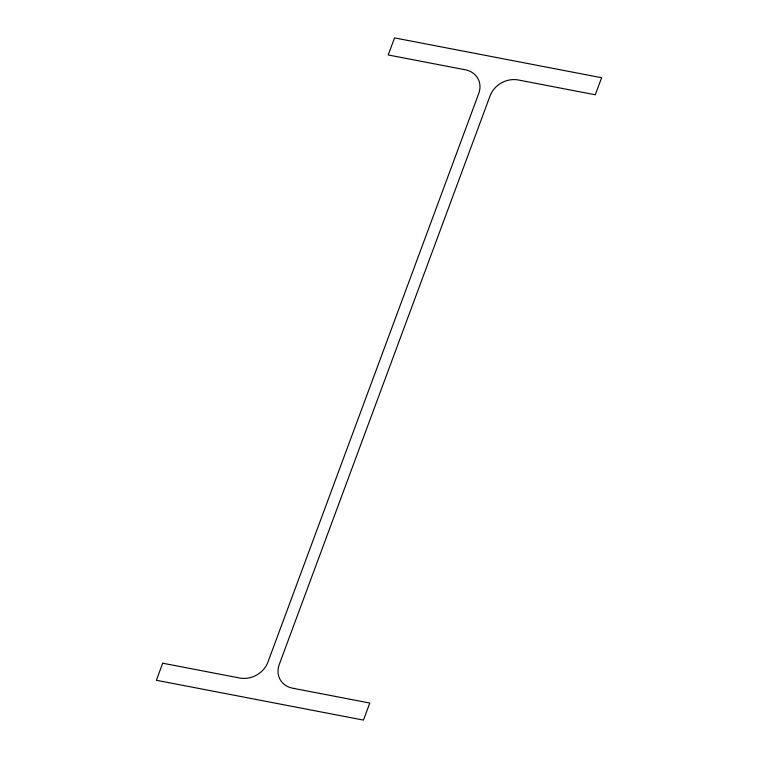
<?xml version="1.0" encoding="UTF-8"?>
<svg xmlns="http://www.w3.org/2000/svg" width="758" height="758" viewBox="0 0 758 758"><rect width="100%" height="100%" fill="white"/><g stroke="black" fill="none" stroke-linecap="round" stroke-linejoin="round"><path stroke-width="1.14" d="M162.705 663.212L156.375 680.277L363.461 720.1L369.79 703.036L292.721 688.217A22.768 19.282 -28.4 0 1 279.257 664.501L490.142 95.698A22.768 19.282 -28.4 0 1 518.235 79.969L595.295 94.788L601.625 77.723L394.539 37.9L388.21 54.964L465.279 69.783A22.768 19.282 -28.4 0 1 478.743 93.499L267.858 662.303A22.768 19.282 -28.4 0 1 239.765 678.031L162.705 663.212"/></g></svg>
